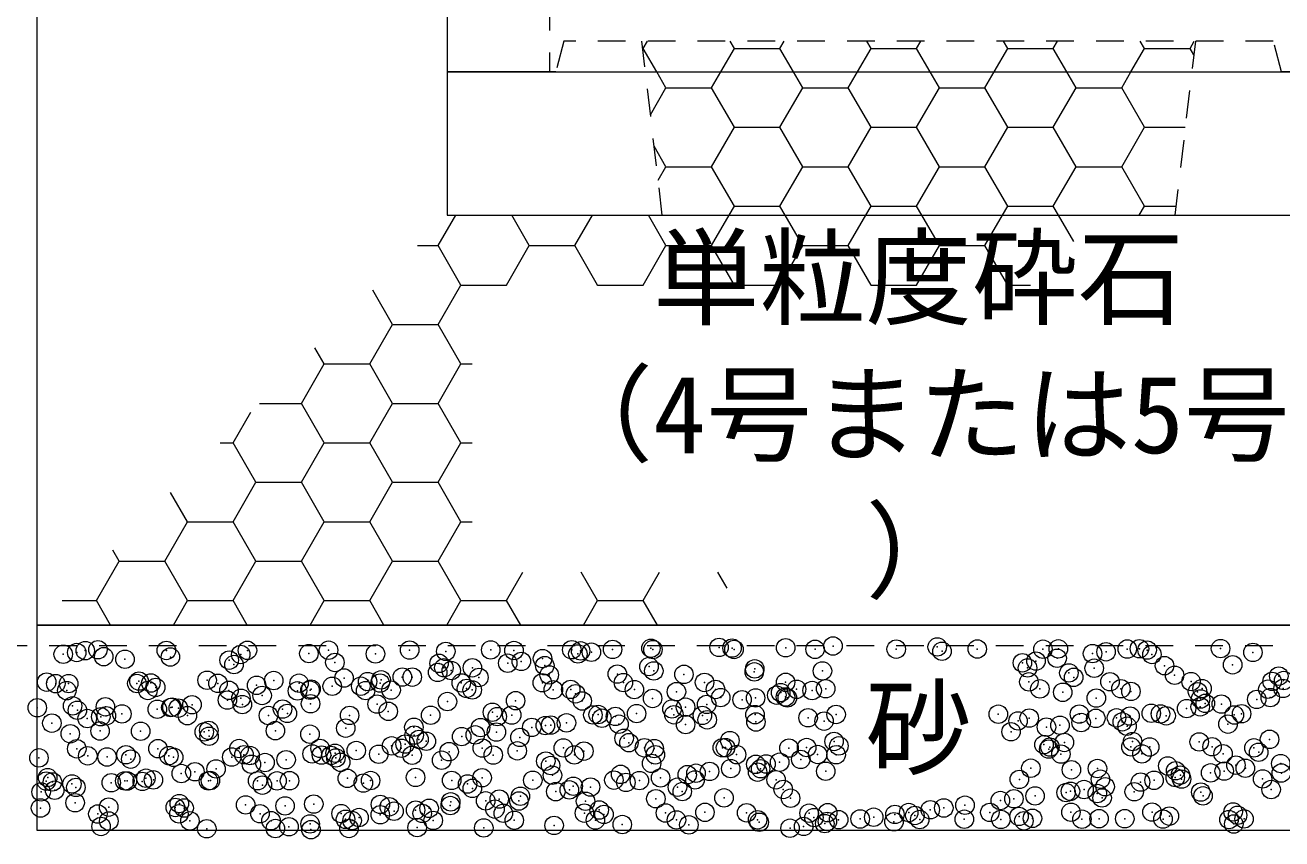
# Model space of a CAD drawing. Units: millimetres at full size; details may follow other scales. Extents: x 40781 to 122968, y -21714 to -2620.
# Drawn here: x 97700 to 98313, y -12477 to -12080 of the extents above; entities that cross this region are included whole.
import ezdxf
from ezdxf.enums import TextEntityAlignment as Align

# ---------------------------------------------------------------- set-up
doc = ezdxf.new("R2010")
doc.units = ezdxf.units.MM
doc.header["$LTSCALE"] = 18
doc.header["$PDMODE"] = 32
doc.header["$PDSIZE"] = 9
doc.linetypes.add('USER2', pattern=[1.35, 0.75, -0.6])
for name, color, linetype, lineweight in [('0_2', 7, 'Continuous', 9), ('ハッチング', 7, 'Continuous', 5), ('本体', 2, 'Continuous', 13)]:
    doc.layers.add(name, color=color, linetype=linetype, lineweight=lineweight)
doc.styles.add('ＭＳ ゴシック', font='')
doc.styles.get('ＭＳ ゴシック').set_extended_font_data('MS Gothic')

msp = doc.modelspace()

# ---------------------------------------------------------------- linework, layer by layer
at = {"layer": 'ハッチング'}
for p, q in [((98000.89, -12091.47), (98001.14, -12091.47)), ((98001.14, -12091.47), (98003.19, -12087.91)), ((98007.74, -12102.91), (98001.14, -12091.47)), ((98038.98, -12102.91), (98045.59, -12091.47)), ((98045.59, -12091.47), (98043.53, -12087.91)), ((98045.59, -12091.47), (98067.81, -12091.47)), ((98067.81, -12091.47), (98069.87, -12087.91)), ((98074.42, -12102.91), (98067.81, -12091.47)), ((98105.66, -12102.91), (98112.26, -12091.47)), ((98112.26, -12091.47), (98110.21, -12087.91)), ((98112.26, -12091.47), (98134.49, -12091.47)), ((98134.49, -12091.47), (98136.54, -12087.91)), ((98141.09, -12102.91), (98134.49, -12091.47)), ((98172.33, -12102.91), (98178.94, -12091.47)), ((98178.94, -12091.47), (98176.88, -12087.91)), ((98178.94, -12091.47), (98201.16, -12091.47)), ((98201.16, -12091.47), (98203.22, -12087.91)), ((98207.77, -12102.91), (98201.16, -12091.47)), ((98239.01, -12102.91), (98245.61, -12091.47)), ((98245.61, -12091.47), (98243.56, -12087.91)), ((98245.61, -12091.47), (98267.84, -12091.47)), ((98267.84, -12091.47), (98269.89, -12087.91)), ((98269.65, -12094.61), (98267.84, -12091.47)), ((98012.25, -12110.72), (98007.74, -12102.91)), ((98034.47, -12110.72), (98038.98, -12102.91)), ((98078.92, -12110.72), (98074.42, -12102.91)), ((98101.15, -12110.72), (98105.66, -12102.91)), ((98145.6, -12110.72), (98141.09, -12102.91)), ((98167.82, -12110.72), (98172.33, -12102.91)), ((98212.27, -12110.72), (98207.77, -12102.91)), ((98234.5, -12110.72), (98239.01, -12102.91)), ((98004.69, -12123.82), (98012.25, -12110.72)), ((98012.25, -12110.72), (98034.48, -12110.72)), ((98045.59, -12129.97), (98034.47, -12110.72)), ((98067.81, -12129.97), (98078.92, -12110.72)), ((98078.93, -12110.72), (98101.15, -12110.72)), ((98112.26, -12129.97), (98101.15, -12110.72)), ((98134.49, -12129.97), (98145.6, -12110.72)), ((98145.6, -12110.72), (98167.82, -12110.72)), ((98178.94, -12129.97), (98167.82, -12110.72)), ((98201.16, -12129.97), (98212.27, -12110.72)), ((98212.27, -12110.72), (98234.5, -12110.72)), ((98245.61, -12129.97), (98234.5, -12110.72)), ((98034.47, -12149.22), (98045.59, -12129.97)), ((98045.59, -12129.97), (98067.81, -12129.97)), ((98078.92, -12149.22), (98067.81, -12129.97)), ((98101.15, -12149.22), (98112.26, -12129.97)), ((98112.26, -12129.97), (98134.49, -12129.97)), ((98145.6, -12149.22), (98134.49, -12129.97)), ((98167.82, -12149.22), (98178.94, -12129.97)), ((98178.94, -12129.97), (98201.16, -12129.97)), ((98212.27, -12149.22), (98201.16, -12129.97)), ((98234.5, -12149.22), (98245.61, -12129.97)), ((98245.61, -12129.97), (98265.5, -12129.97)), ((98012.25, -12149.22), (98006.5, -12139.26)), ((98008.44, -12155.81), (98012.25, -12149.22)), ((98012.25, -12149.22), (98034.48, -12149.22)), ((98045.59, -12168.46), (98034.47, -12149.22)), ((98067.81, -12168.46), (98078.92, -12149.22)), ((98078.93, -12149.22), (98101.15, -12149.22)), ((98112.26, -12168.46), (98101.15, -12149.22)), ((98134.49, -12168.46), (98145.6, -12149.22)), ((98145.6, -12149.22), (98167.82, -12149.22)), ((98178.94, -12168.46), (98167.82, -12149.22)), ((98201.16, -12168.46), (98212.27, -12149.22)), ((98212.27, -12149.22), (98234.5, -12149.22)), ((98245.61, -12168.46), (98234.5, -12149.22)), ((98043.02, -12172.91), (98045.59, -12168.46)), ((98045.59, -12168.46), (98067.81, -12168.46)), ((98070.38, -12172.91), (98067.81, -12168.46)), ((98109.69, -12172.91), (98112.26, -12168.46)), ((98112.26, -12168.46), (98134.49, -12168.46)), ((98137.06, -12172.91), (98134.49, -12168.46)), ((98176.37, -12172.91), (98178.94, -12168.46)), ((98178.94, -12168.46), (98201.16, -12168.46)), ((98203.73, -12172.91), (98201.16, -12168.46)), ((98243.04, -12172.91), (98245.61, -12168.46)), ((98245.61, -12168.46), (98260.98, -12168.46)), ((97901.12, -12187.71), (97909.67, -12172.91)), ((97945.57, -12187.71), (97937.03, -12172.91)), ((97967.8, -12187.71), (97976.34, -12172.91)), ((98012.25, -12187.71), (98003.71, -12172.91)), ((98034.47, -12187.71), (98043.02, -12172.91)), ((98078.92, -12187.71), (98070.38, -12172.91)), ((98101.15, -12187.71), (98109.69, -12172.91)), ((98145.6, -12187.71), (98137.06, -12172.91)), ((98167.82, -12187.71), (98176.37, -12172.91)), ((98211.15, -12185.76), (98203.73, -12172.91)), ((97890.99, -12187.71), (97901.12, -12187.71)), ((97912.24, -12206.96), (97901.12, -12187.71)), ((97934.46, -12206.96), (97945.57, -12187.71)), ((97945.57, -12187.71), (97967.8, -12187.71)), ((97978.91, -12206.96), (97967.8, -12187.71)), ((98001.14, -12206.96), (98012.25, -12187.71)), ((98012.25, -12187.71), (98034.48, -12187.71)), ((98045.59, -12206.96), (98034.47, -12187.71)), ((98067.81, -12206.96), (98078.92, -12187.71)), ((98078.93, -12187.71), (98101.15, -12187.71)), ((98112.26, -12206.96), (98101.15, -12187.71)), ((98134.49, -12206.96), (98145.6, -12187.71)), ((98145.6, -12187.71), (98167.82, -12187.71)), ((98178.94, -12206.96), (98167.82, -12187.71)), ((97878.9, -12226.21), (97869.24, -12209.47)), ((97901.12, -12226.21), (97912.24, -12206.96)), ((97912.24, -12206.96), (97934.46, -12206.96)), ((97934.59, -12207.18), (97934.46, -12206.96)), ((97978.78, -12207.18), (97978.91, -12206.96)), ((97978.91, -12206.96), (98001.14, -12206.96)), ((98001.27, -12207.18), (98001.14, -12206.96)), ((98045.46, -12207.18), (98045.59, -12206.96)), ((98045.59, -12206.96), (98067.81, -12206.96)), ((98067.94, -12207.18), (98067.81, -12206.96)), ((98112.13, -12207.18), (98112.26, -12206.96)), ((98112.26, -12206.96), (98134.49, -12206.96)), ((98134.62, -12207.18), (98134.49, -12206.96)), ((98178.81, -12207.18), (98178.94, -12206.96)), ((98178.94, -12206.96), (98189.95, -12206.96)), ((97867.79, -12245.45), (97878.9, -12226.21)), ((97878.9, -12226.21), (97901.12, -12226.21)), ((97912.24, -12245.45), (97901.12, -12226.21)), ((97845.56, -12245.45), (97841.06, -12237.65)), ((97834.45, -12264.7), (97845.56, -12245.45)), ((97845.56, -12245.45), (97867.79, -12245.45)), ((97878.9, -12264.7), (97867.79, -12245.45)), ((97901.12, -12264.7), (97912.24, -12245.45)), ((97912.24, -12245.45), (97917.64, -12245.45)), ((97814, -12264.7), (97834.45, -12264.7)), ((97845.56, -12283.95), (97834.45, -12264.7)), ((97867.79, -12283.95), (97878.9, -12264.7)), ((97878.9, -12264.7), (97901.12, -12264.7)), ((97912.24, -12283.95), (97901.12, -12264.7)), ((97801.11, -12283.95), (97809.79, -12268.91)), ((97794.76, -12283.95), (97801.11, -12283.95)), ((97812.22, -12303.2), (97801.11, -12283.95)), ((97834.45, -12303.2), (97845.56, -12283.95)), ((97845.56, -12283.95), (97867.79, -12283.95)), ((97878.9, -12303.2), (97867.79, -12283.95)), ((97901.12, -12303.2), (97912.24, -12283.95)), ((97912.24, -12283.95), (97917.64, -12283.95)), ((97801.11, -12322.44), (97812.22, -12303.2)), ((97812.23, -12303.2), (97834.45, -12303.2)), ((97845.56, -12322.44), (97834.45, -12303.2)), ((97867.79, -12322.44), (97878.9, -12303.2)), ((97878.9, -12303.2), (97901.12, -12303.2)), ((97912.24, -12322.44), (97901.12, -12303.2)), ((97778.89, -12322.44), (97770.61, -12308.1)), ((97767.77, -12341.69), (97778.89, -12322.44)), ((97778.89, -12322.44), (97801.11, -12322.44)), ((97812.22, -12341.69), (97801.11, -12322.44)), ((97834.45, -12341.69), (97845.56, -12322.44)), ((97845.56, -12322.44), (97867.79, -12322.44)), ((97878.9, -12341.69), (97867.79, -12322.44)), ((97901.12, -12341.69), (97912.24, -12322.44)), ((97912.24, -12322.44), (97917.64, -12322.44)), ((97745.55, -12341.69), (97742.43, -12336.28)), ((97734.44, -12360.94), (97745.55, -12341.69)), ((97745.55, -12341.69), (97767.77, -12341.69)), ((97778.89, -12360.94), (97767.77, -12341.69)), ((97801.11, -12360.94), (97812.22, -12341.69)), ((97812.23, -12341.69), (97834.45, -12341.69)), ((97845.56, -12360.94), (97834.45, -12341.69)), ((97867.79, -12360.94), (97878.9, -12341.69)), ((97878.9, -12341.69), (97901.12, -12341.69)), ((97912.24, -12360.94), (97901.12, -12341.69)), ((97934.46, -12360.94), (97942.48, -12347.05)), ((97978.91, -12360.94), (97970.89, -12347.05)), ((98001.14, -12360.94), (98009.16, -12347.05)), ((98042.07, -12354.84), (98037.57, -12347.05)), ((97717.77, -12360.94), (97734.44, -12360.94)), ((97741.35, -12372.91), (97734.44, -12360.94)), ((97771.97, -12372.91), (97778.89, -12360.94)), ((97778.89, -12360.94), (97801.11, -12360.94)), ((97808.03, -12372.91), (97801.11, -12360.94)), ((97838.65, -12372.91), (97845.56, -12360.94)), ((97845.56, -12360.94), (97867.79, -12360.94)), ((97874.7, -12372.91), (97867.79, -12360.94)), ((97905.32, -12372.91), (97912.24, -12360.94)), ((97912.24, -12360.94), (97934.46, -12360.94)), ((97941.38, -12372.91), (97934.46, -12360.94)), ((97972, -12372.91), (97978.91, -12360.94)), ((97978.91, -12360.94), (98001.14, -12360.94)), ((98008.05, -12372.91), (98001.14, -12360.94))]:
    msp.add_line(p, q, dxfattribs=at)
at = {"layer": 'ハッチング', "linetype": 'USER2', "lineweight": 9}
msp.add_lwpolyline([(98365.45, -11747.91), (98575.45, -11747.91), (98575.45, -12382.91), (97695.45, -12382.91), (97695.45, -11747.91), (97905.45, -11747.91)], dxfattribs=at)
at = {"layer": 'ハッチング', "lineweight": 20}
msp.add_lwpolyline([(97905.45, -11757.91), (97705.45, -11757.91), (97705.45, -12372.91), (98565.45, -12372.91), (98565.45, -11757.91), (98365.45, -11757.91)], dxfattribs=at)
msp.add_lwpolyline([(97705.45, -12472.91), (98565.45, -12472.91), (98565.45, -12372.91), (97705.45, -12372.91)], close=True, dxfattribs=at)
at = {"layer": 'ハッチング'}
for p in [(97729.02, -12385.33), (97735.19, -12384.88), (97768.57, -12385.26), (97808.12, -12385.19), (97847.67, -12385.12), (97887.22, -12385.04), (97904.87, -12385.7), (97926.77, -12384.97), (97938.11, -12385.27), (97966.32, -12384.9), (97970.6, -12385.43), (97986.2, -12384.72), (98004.9, -12384.19), (98005.87, -12384.83), (98038.14, -12383.77), (98044.49, -12384.09), (98045.42, -12384.76), (98070.63, -12383.93), (98084.97, -12384.69), (98093.71, -12383.07), (98124.52, -12384.61), (98144.53, -12383.51), (98146.87, -12385.65), (98164.06, -12384.54), (98196.1, -12384.63), (98203.61, -12384.47), (98237.21, -12384.55), (98243.16, -12384.4), (98246.92, -12385.07), (98282.71, -12384.33), (97718.26, -12387.11), (97724.87, -12386.24), (97738.04, -12388.28), (97748.38, -12389.54), (97770.53, -12388.44), (97799.2, -12389.98), (97804.83, -12387.2), (97838.08, -12386.78), (97850.76, -12391.1), (97870.56, -12386.93), (97901.58, -12391.54), (97935.08, -12391.45), (97941.69, -12390.58), (97952.02, -12389.22), (97969.27, -12386.95), (97975.88, -12386.08), (98186.09, -12391.28), (98192.7, -12390.41), (98203.02, -12389.06), (98220.27, -12386.78), (98226.88, -12385.91), (98249.26, -12387.21), (98298.49, -12386.19), (97801.54, -12392.12), (97900.89, -12395.95), (97903.92, -12393.68), (97907.51, -12395.08), (97917.83, -12393.72), (97953.15, -12392.66), (97955.28, -12397.18), (97988.52, -12396.76), (98003.97, -12393.09), (98006.31, -12395.24), (98021.01, -12396.91), (98055.31, -12395.68), (98055.54, -12394.22), (98088.56, -12395.25), (98188.59, -12393.75), (98208.74, -12396.21), (98221.08, -12393.91), (98255.38, -12392.67), (98260.31, -12397.34), (98288.62, -12392.25), (98311.13, -12397.77), (97710.2, -12400.69), (97714.64, -12401.44), (97720.91, -12401.43), (97754.19, -12401.37), (97755.22, -12400.19), (97761.02, -12401.12), (97763.36, -12403.27), (97788.46, -12399.77), (97793.74, -12401.3), (97812.59, -12402.25), (97820.95, -12399.92), (97833.29, -12401.22), (97839.13, -12404.08), (97849.46, -12402.72), (97855.25, -12398.69), (97863.41, -12402.68), (97866.71, -12400.45), (97872.84, -12401.15), (97873.32, -12399.58), (97883.64, -12398.22), (97888.49, -12398.26), (97912.39, -12401.08), (97914.97, -12403.8), (97920.98, -12398.42), (97951.94, -12401.01), (97991.49, -12400.94), (98031.04, -12400.86), (98070.59, -12400.79), (98090.14, -12403.92), (98189.24, -12400.58), (98194.59, -12403.99), (98211.08, -12398.36), (98228.79, -12400.51), (98234.14, -12403.92), (98268.34, -12400.43), (98273.69, -12403.85), (98307.88, -12400.36), (98313.24, -12403.77), (98313.47, -12399.92), (97720, -12404.85), (97759.55, -12404.78), (97798.34, -12409.45), (97799.1, -12404.71), (97804.95, -12408.58), (97815.27, -12407.22), (97832.52, -12404.95), (97838.64, -12404.64), (97865.75, -12404.83), (97878.19, -12404.56), (97905.67, -12410.17), (97917.74, -12404.49), (97938.91, -12409.75), (97957.29, -12404.42), (97965.79, -12404.24), (97968.13, -12406.39), (97971.4, -12409.9), (97996.84, -12404.35), (98005.7, -12408.67), (98017.36, -12405.36), (98036.39, -12404.28), (98038.94, -12408.24), (98049.35, -12409.29), (98055.96, -12408.42), (98066.28, -12407.06), (98068.18, -12405.8), (98070.52, -12407.95), (98071.43, -12408.4), (98075.94, -12404.2), (98083.53, -12404.79), (98205.76, -12405.66), (98222.13, -12408.48), (98239.01, -12405.23), (98271.49, -12405.39), (98272.95, -12408.92), (98300.35, -12409.12), (98305.8, -12404.15), (98306.96, -12408.25), (97705.6, -12413.18), (97722.84, -12412.27), (97725.18, -12414.41), (97738.84, -12412.75), (97746.9, -12416.22), (97764.15, -12413.95), (97770.76, -12413.08), (97771.33, -12412.91), (97774.41, -12413.39), (97781.09, -12411.72), (97805.63, -12411.67), (97825.23, -12413.83), (97827.57, -12415.97), (97838.88, -12411.25), (97871.36, -12411.41), (97876.8, -12414.95), (97927.61, -12415.39), (97997.91, -12416.06), (98015.16, -12413.79), (98021.77, -12412.92), (98032.1, -12411.56), (98174.32, -12416.34), (98213.87, -12416.27), (98248.92, -12415.9), (98253.42, -12416.2), (98266.17, -12413.62), (98272.78, -12412.75), (98275.29, -12411.06), (98283.1, -12411.39), (98292.97, -12416.13), (97712.72, -12420.72), (97729.97, -12418.45), (97736.58, -12417.58), (97739.28, -12417.13), (97778.83, -12417.06), (97818.38, -12416.99), (97857.92, -12416.92), (97897.47, -12416.85), (97929.95, -12417.53), (97937.02, -12416.77), (97953.4, -12421.92), (97956.08, -12421.65), (97963.72, -12420.56), (97976.57, -12416.7), (97979.18, -12416.51), (97980.97, -12418.29), (97987.59, -12417.42), (97989.32, -12421.23), (98016.12, -12416.63), (98021.81, -12421.38), (98030, -12416.95), (98032.34, -12419.09), (98055.67, -12416.56), (98056.11, -12420.15), (98081.57, -12418.07), (98089.36, -12419.72), (98095.22, -12416.49), (98183.95, -12419.63), (98189.39, -12418.22), (98204.41, -12421.76), (98214.73, -12420.4), (98221.88, -12418.38), (98231.98, -12418.12), (98234.77, -12420.07), (98237.11, -12422.21), (98238.59, -12417.25), (98256.18, -12417.14), (98286.34, -12421.19), (98289.42, -12416.72), (97721.71, -12425.9), (97736.23, -12424.54), (97756.02, -12424.66), (97787.05, -12424.97), (97789.26, -12424.24), (97789.39, -12427.12), (97821.75, -12424.39), (97838.62, -12426.1), (97856.05, -12423.16), (97889.29, -12422.73), (97889.44, -12426.53), (97912.6, -12427.29), (97919.21, -12426.42), (97921.78, -12422.89), (97929.54, -12425.06), (97941, -12427.66), (97946.79, -12422.79), (97991.82, -12428.09), (98180.55, -12424.9), (98197.8, -12422.63), (97724.9, -12433.24), (97764.45, -12433.17), (97804, -12433.1), (97843.55, -12433.03), (97861.17, -12434.06), (97878.42, -12431.79), (97883.1, -12432.95), (97885.03, -12430.92), (97891.78, -12428.68), (97895.35, -12429.56), (97906.47, -12434.64), (97922.65, -12432.88), (97939.71, -12434.22), (97962.19, -12432.81), (97972.2, -12434.37), (97994.16, -12430.24), (98001.74, -12432.74), (98006.5, -12433.14), (98039.74, -12432.71), (98041.29, -12432.67), (98043.39, -12429.22), (98072.23, -12432.87), (98080.84, -12432.6), (98094.21, -12429.65), (98096.55, -12431.8), (98196.59, -12431.21), (98198.93, -12433.36), (98199.49, -12432.38), (98206.56, -12430.13), (98239.04, -12432.31), (98239.81, -12429.7), (98248.16, -12432.34), (98272.29, -12429.86), (98278.59, -12432.24), (98298.98, -12432.77), (98306.6, -12428.62), (97706.4, -12437.65), (97730.25, -12436.65), (97739.64, -12437.22), (97748.87, -12436.12), (97751.21, -12438.27), (97769.8, -12436.58), (97772.13, -12437.38), (97800.44, -12437.24), (97806.43, -12436.14), (97809.35, -12436.51), (97810.05, -12440.79), (97816.66, -12439.92), (97826.98, -12438.56), (97839.68, -12435.72), (97844.23, -12436.29), (97848.9, -12436.44), (97850.84, -12435.42), (97851.26, -12437.68), (97853.6, -12439.83), (97872.16, -12435.88), (97888.45, -12436.37), (97902.83, -12438.8), (97928, -12436.29), (97953.64, -12439.24), (97967.55, -12436.22), (98005.21, -12440.36), (98007.1, -12436.15), (98046.65, -12436.08), (98056.03, -12440.8), (98061.06, -12440.63), (98067.67, -12439.76), (98077.99, -12438.4), (98086.2, -12436.01), (98095.24, -12436.13), (98204.85, -12435.79), (98244.4, -12435.72), (98283.95, -12435.65), (98301.32, -12434.92), (98312.06, -12440.46), (97775.86, -12445.29), (97782.47, -12444.42), (97792.8, -12443.06), (97955.98, -12441.38), (97956.88, -12446.12), (97990.12, -12445.7), (98022.61, -12445.86), (98026.87, -12445.13), (98033.48, -12444.26), (98043.81, -12442.9), (98056.91, -12444.62), (98058.37, -12442.94), (98090.16, -12444.2), (98190.19, -12442.69), (98209.98, -12443.48), (98222.68, -12442.85), (98256.98, -12441.61), (98260.8, -12443.92), (98263.14, -12446.06), (98277.88, -12444.96), (98284.49, -12444.09), (98290.22, -12441.19), (98294.81, -12442.74), (98312.37, -12445.04), (97709.98, -12449.01), (97710.69, -12447.27), (97713.03, -12449.41), (97722.52, -12450.37), (97724.43, -12452.06), (97741.68, -12449.79), (97748.29, -12448.92), (97749.53, -12448.94), (97756.82, -12449.13), (97758.61, -12447.56), (97762.26, -12448.39), (97789.08, -12448.86), (97790.06, -12448.71), (97813.08, -12448.83), (97815.42, -12450.97), (97822.55, -12448.86), (97828.63, -12448.79), (97856.85, -12447.63), (97864.65, -12449.95), (97868.18, -12448.72), (97890.09, -12447.2), (97907.73, -12448.65), (97915.47, -12450.39), (97917.81, -12452.53), (97922.58, -12447.36), (97947.28, -12448.58), (97967.03, -12451.51), (97975.43, -12451.9), (97986.83, -12448.51), (97992.68, -12449.63), (97999.29, -12448.76), (98009.62, -12447.4), (98017.85, -12451.95), (98026.38, -12448.43), (98065.93, -12448.36), (98069.42, -12453.07), (98184.58, -12448.15), (98216.12, -12453.1), (98224.13, -12448.07), (98226.44, -12451.74), (98243.69, -12449.47), (98250.3, -12448.6), (98260.63, -12447.24), (98263.68, -12448), (98303.23, -12447.93), (98307.4, -12453.09), (97707.49, -12454.29), (97714.1, -12453.42), (97907.27, -12459.11), (97924.31, -12458.63), (97930.92, -12457.76), (97940.51, -12458.69), (97941.25, -12456.4), (97958.5, -12454.13), (97965.11, -12453.26), (97973, -12458.84), (98007.3, -12457.61), (98020.19, -12454.09), (98040.54, -12457.18), (98073.03, -12457.34), (98175.32, -12458.47), (98181.93, -12457.6), (98192.26, -12456.24), (98207.36, -12454.6), (98209.51, -12453.97), (98222.62, -12455.06), (98224.96, -12457.21), (98240.61, -12454.17), (98273.09, -12454.33), (98274.19, -12456.19), (97707.2, -12462.12), (97724.08, -12459.54), (97735.15, -12465.04), (97740.44, -12461.69), (97772.93, -12461.85), (97774.7, -12464.97), (97774.9, -12459.97), (97777.24, -12462.12), (97807.23, -12460.61), (97814.25, -12464.9), (97826.47, -12461.1), (97840.48, -12460.19), (97853.8, -12464.83), (97872.96, -12460.35), (97877.29, -12461.53), (97879.63, -12463.68), (97890.13, -12463.13), (97893.35, -12464.76), (97896.74, -12462.26), (97907.06, -12460.9), (97928.86, -12462.66), (97932.9, -12464.68), (97972.45, -12464.61), (97979.67, -12463.09), (97982.01, -12465.24), (98012, -12464.54), (98031.24, -12464.22), (98051.55, -12464.47), (98082.06, -12464.65), (98091.1, -12464.4), (98123.89, -12465.24), (98130.65, -12464.33), (98141.14, -12462.97), (98147.75, -12462.1), (98158.07, -12460.74), (98170.2, -12464.25), (98209.75, -12464.18), (98249.3, -12464.11), (98288.85, -12464.04), (97736.72, -12471.12), (97740.51, -12468.46), (97780.06, -12468.38), (97819.61, -12468.31), (97828.37, -12471.26), (97838.69, -12469.9), (97855.94, -12467.63), (97859.16, -12468.24), (97862.55, -12466.76), (97872.88, -12465.4), (97898.71, -12468.17), (97938.26, -12468.1), (97957.68, -12470.59), (97977.81, -12468.02), (97990.92, -12470.17), (98017.36, -12467.95), (98023.41, -12470.33), (98056.91, -12467.88), (98057.71, -12469.09), (98079.38, -12471.1), (98084.4, -12466.8), (98089.7, -12469.74), (98090.96, -12468.67), (98096.46, -12467.81), (98106.95, -12467.47), (98113.56, -12466.6), (98123.44, -12468.82), (98133.63, -12465.77), (98136.01, -12467.74), (98157.75, -12467.59), (98175.56, -12467.67), (98184.45, -12466.21), (98186.79, -12468.36), (98190.99, -12467.16), (98215.11, -12467.59), (98223.48, -12467.32), (98236.01, -12467.33), (98254.65, -12467.52), (98257.78, -12466.08), (98286.83, -12467.77), (98289.17, -12469.92), (98291.02, -12465.66), (98294.2, -12467.45), (97788.29, -12472.24), (97821.76, -12472.13), (97839.11, -12472.68), (97857.65, -12472.1), (97890.89, -12471.67), (97923.38, -12471.83), (98072.76, -12471.97)]:
    msp.add_point(p, dxfattribs=at)
at = {"layer": '本体', "linetype": 'USER2'}
msp.add_line((97955.45, -11656.11), (97955.45, -12102.91), dxfattribs=at)
at = {"layer": '本体', "linetype": 'USER2', "lineweight": 9}
for p, q in [((97962.47, -12087.91), (97958.45, -12102.91)), ((98308.43, -12087.91), (97962.47, -12087.91)), ((98010.45, -12172.91), (98000.47, -12087.91)), ((98270.43, -12087.91), (98260.45, -12172.91)), ((98312.45, -12102.91), (98308.43, -12087.91))]:
    msp.add_line(p, q, dxfattribs=at)
at = {"layer": '本体'}
for p, q in [((97958.45, -12102.91), (97905.45, -12102.91)), ((97905.45, -12102.91), (97905.45, -12172.91)), ((97958.45, -12102.91), (98312.45, -12102.91)), ((98365.45, -12102.91), (98312.45, -12102.91)), ((97905.45, -12172.91), (98365.45, -12172.91))]:
    msp.add_line(p, q, dxfattribs=at)
msp.add_lwpolyline([(97852.95, -11682.91), (97905.45, -11737.91), (97905.45, -12102.91), (98365.45, -12102.91), (98365.45, -11737.91), (98417.95, -11682.91)], dxfattribs=at)

# ---------------------------------------------------------------- texts
at = {"layer": '0_2', "style": 'ＭＳ ゴシック'}
for s, p in [('単粒度砕石', (98005.95, -12184.35)), ('（4号または5号', (97954.15, -12251.01)), ('）', (98109.55, -12317.68))]:
    msp.add_text(s, height=37.98, dxfattribs=at).set_placement(p, align=Align.TOP_LEFT)
msp.add_text('砂', height=37.98, dxfattribs=at).set_placement((98135.45, -12422.91), align=Align.MIDDLE_CENTER)

doc.saveas('drawing.dxf')
